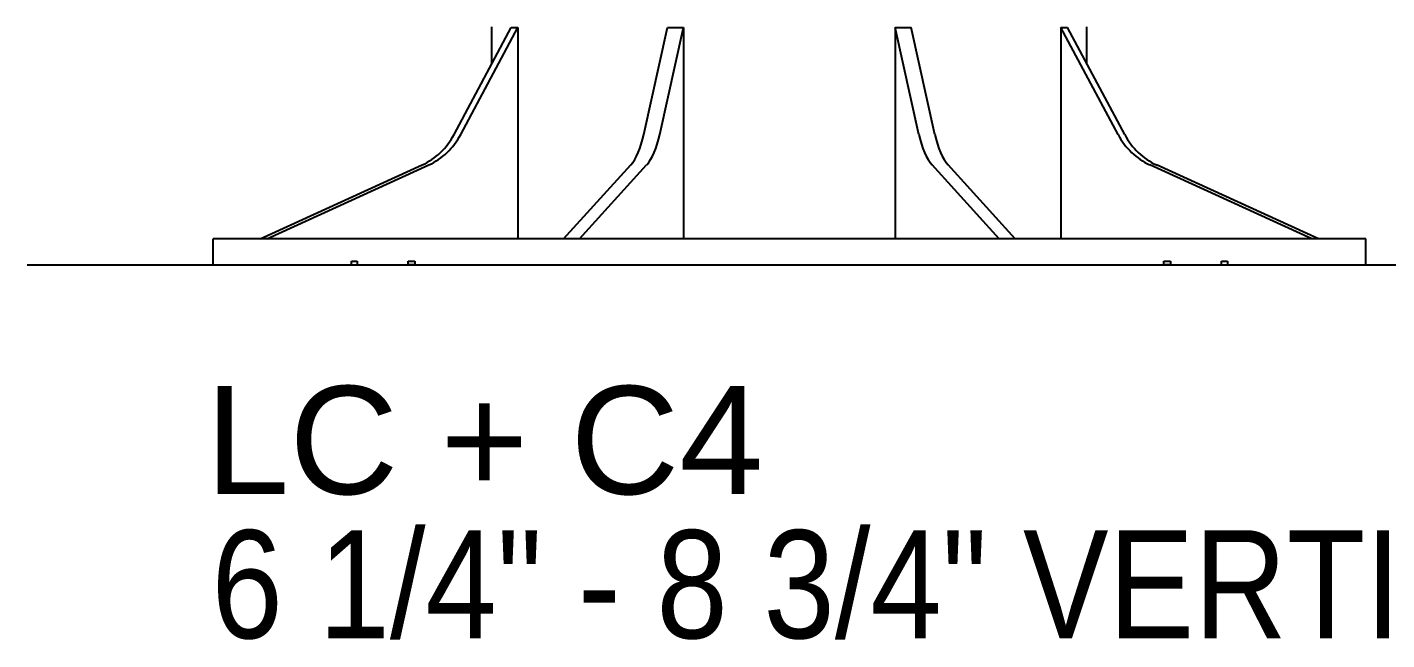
# Model space of a CAD drawing. Header units: inches. Extents: x -2661 to 42767, y -1222 to 9099.
# Drawn here: x 2277.56 to 2286.14, y 1497.56 to 1501.42 of the extents above; entities that cross this region are included whole.
import ezdxf

# ---------------------------------------------------------------- set-up
doc = ezdxf.new("R2010")
doc.units = ezdxf.units.IN
doc.header["$LTSCALE"] = 12
doc.header["$MEASUREMENT"] = 0
doc.layers.add('DESIGNER COMMENTS', color=221, linetype='CONTINUOUS', plot=False)
doc.layers.add('NON-PLOT', color=253, linetype='CONTINUOUS', plot=False)
doc.layers.add('S-ARCH', color=1, linetype='CONTINUOUS')
doc.styles.add('Arial', font='arial.ttf', dxfattribs={"width": 0.85})

# ---------------------------------------------------------------- blocks, each defined once
blk = doc.blocks.new('LCC4 LOWER FOOT')
at = {"layer": 'S-ARCH', "extrusion": (1.90685e-32, 1, 2.22045e-16)}
for p, q in [((24058.1016, -128931.4771), (24058.4619, -128930.8015)), ((24058.1433, -128931.4771), (24058.5037, -128930.8015)), ((24058.3399, -128931.0303), (24058.3399, -128930.7987)), ((24058.4619, -128930.8015), (24058.4828, -128930.8015)), ((24058.4828, -128930.8015), (24058.5037, -128930.8015)), ((24058.5037, -128930.8015), (24058.5037, -128932.1351)), ((24059.2991, -128931.4771), (24059.4484, -128930.8015)), ((24059.3999, -128931.4771), (24059.5492, -128930.8015)), ((24059.4484, -128930.8015), (24059.4988, -128930.8015)), ((24059.4988, -128930.8015), (24059.5492, -128930.8015)), ((24059.5492, -128930.8015), (24059.5492, -128932.1351)), ((24061.0345, -128931.4771), (24060.8852, -128930.8015)), ((24060.8852, -128930.8015), (24060.9356, -128930.8015)), ((24060.8852, -128930.8015), (24060.8852, -128932.1351)), ((24060.9356, -128930.8015), (24060.986, -128930.8015)), ((24061.1353, -128931.4771), (24060.986, -128930.8015)), ((24062.2911, -128931.4771), (24061.9307, -128930.8015)), ((24061.9307, -128930.8015), (24061.9516, -128930.8015)), ((24061.9307, -128930.8015), (24061.9307, -128932.1351)), ((24061.9516, -128930.8015), (24061.9724, -128930.8015)), ((24062.3328, -128931.4771), (24061.9724, -128930.8015)), ((24062.0945, -128931.0303), (24062.0945, -128930.7987)), ((24056.8788, -128932.1351), (24057.901, -128931.6687)), ((24056.9205, -128932.1351), (24057.9428, -128931.6687)), ((24058.7926, -128932.1351), (24059.2161, -128931.6687)), ((24058.8934, -128932.1351), (24059.3168, -128931.6687)), ((24061.541, -128932.1351), (24061.1176, -128931.6687)), ((24061.6418, -128932.1351), (24061.2183, -128931.6687)), ((24063.5139, -128932.1351), (24062.4916, -128931.6687)), ((24063.5556, -128932.1351), (24062.5334, -128931.6687)), ((24063.8536, -128932.1351), (24056.5808, -128932.1351)), ((24056.5808, -128932.2987), (24056.5808, -128932.1351)), ((24063.8536, -128932.2987), (24063.8536, -128932.1351)), ((24057.4536, -128932.276), (24057.4899, -128932.276)), ((24057.4536, -128932.2987), (24057.4536, -128932.276)), ((24057.4899, -128932.276), (24057.4899, -128932.2987)), ((24057.812, -128932.276), (24057.8538, -128932.276)), ((24057.812, -128932.2987), (24057.812, -128932.276)), ((24057.8538, -128932.276), (24057.8538, -128932.2987)), ((24062.5806, -128932.276), (24062.6224, -128932.276)), ((24062.5806, -128932.2987), (24062.5806, -128932.276)), ((24062.6224, -128932.276), (24062.6224, -128932.2987)), ((24062.9445, -128932.276), (24062.9808, -128932.276)), ((24062.9445, -128932.2987), (24062.9445, -128932.276)), ((24062.9808, -128932.276), (24062.9808, -128932.2987)), ((24056.5808, -128932.2987), (24057.4536, -128932.2987)), ((24057.4899, -128932.2987), (24057.812, -128932.2987)), ((24057.8538, -128932.2987), (24057.812, -128932.2987)), ((24057.8538, -128932.2987), (24062.5806, -128932.2987)), ((24062.6224, -128932.2987), (24062.5806, -128932.2987)), ((24062.6224, -128932.2987), (24062.9445, -128932.2987)), ((24062.9808, -128932.2987), (24063.8536, -128932.2987))]:
    blk.add_line(p, q, dxfattribs=at)
at = {"layer": 'S-ARCH'}
for centre, ratio, start_param, end_param in [((24057.7379, -128931.2498), 0.92388, 0.398899, 1.047198), ((24057.7797, -128931.2498), 0.92388, 0.398899, 1.047198), ((24059.1485, -128931.2498), 0.382683, 0.398899, 1.047198), ((24059.2493, -128931.2498), 0.382683, 0.398899, 1.047198), ((24061.1851, -128931.2498), 0.382683, 5.235988, 5.884287), ((24061.2859, -128931.2498), 0.382683, 5.235988, 5.884287), ((24062.6547, -128931.2498), 0.92388, 5.235988, 5.884287), ((24062.6965, -128931.2498), 0.92388, 5.235988, 5.884287)]:
    blk.add_ellipse(centre, major_axis=(0, -0.4545), ratio=ratio, start_param=start_param, end_param=end_param, dxfattribs=at)

msp = doc.modelspace()

# ---------------------------------------------------------------- linework, layer by layer
at = {"layer": 'NON-PLOT'}
msp.add_lwpolyline([(2277.55709, 1499.92368), (2287.17492, 1499.92368)], dxfattribs=at)

# ---------------------------------------------------------------- block references
at = {"layer": 'S-ARCH'}
msp.add_blockref('LCC4 LOWER FOOT', (-21777.85119, 130432.22239), dxfattribs=at)

# ---------------------------------------------------------------- texts
at = {"layer": 'DESIGNER COMMENTS', "style": 'Arial'}
msp.add_text('LC + C4', height=0.681818, dxfattribs=at).set_placement((2278.68114, 1498.4771))
at = {"layer": 'DESIGNER COMMENTS', "insert": (2278.72007, 1498.24982), "char_height": 0.6818182, "width": 12.1049148, "attachment_point": 1, "style": 'Arial'}
msp.add_mtext('6 1/4" - 8 3/4" VERTICAL RANGE', dxfattribs=at)

doc.saveas('drawing.dxf')
